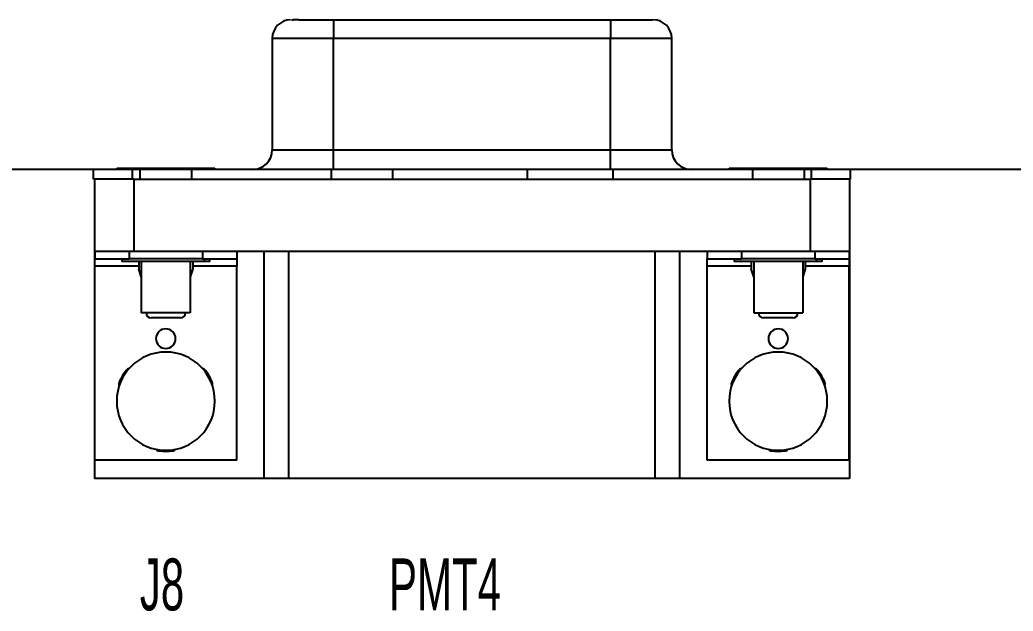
# Model space of a CAD drawing. Header units: millimetres. Extents: x 60 to 360, y 96 to 187.
# Drawn here: x 199.18 to 239.71, y 162.41 to 186.52 of the extents above; entities that cross this region are included whole.
import ezdxf

# ---------------------------------------------------------------- set-up
doc = ezdxf.new("R2010")
doc.units = ezdxf.units.MM
doc.styles.add('SLDTEXTSTYLE0', font='TXT', dxfattribs={"width": 0.605})

msp = doc.modelspace()

# ---------------------------------------------------------------- linework, layer by layer
at = {"color": 7, "linetype": 'Continuous', "lineweight": 25}
for p, q in [((210.264, 186.524), (210.289, 186.524)), ((210.289, 186.524), (210.326, 186.524)), ((210.564, 186.524), (210.326, 186.524)), ((210.564, 186.524), (210.828, 186.524)), ((210.828, 186.524), (211.971, 186.524)), ((211.979, 186.524), (211.979, 185.774)), ((211.979, 186.524), (223.279, 186.524)), ((223.279, 186.524), (223.279, 185.774)), ((223.285, 186.524), (224.43, 186.524)), ((224.43, 186.524), (224.969, 186.524)), ((224.969, 186.524), (224.994, 186.524)), ((209.479, 185.774), (209.479, 181.224)), ((211.979, 185.774), (223.279, 185.774)), ((211.979, 181.224), (211.979, 185.774)), ((223.279, 181.224), (223.279, 185.774)), ((225.779, 181.224), (225.779, 185.774)), ((211.979, 180.424), (211.979, 181.224)), ((211.979, 181.224), (223.279, 181.224)), ((223.279, 180.424), (223.279, 181.224)), ((202.179, 180.424), (193.079, 180.424)), ((202.179, 180.024), (202.179, 180.424)), ((203.779, 180.424), (202.179, 180.424)), ((203.134, 180.474), (203.134, 180.424)), ((203.134, 180.474), (206.866, 180.474)), ((203.779, 180.024), (203.779, 180.424)), ((204.079, 180.424), (203.779, 180.424)), ((204.079, 180.424), (204.079, 180.024)), ((206.179, 180.424), (204.079, 180.424)), ((206.179, 180.424), (206.179, 180.024)), ((211.879, 180.424), (206.179, 180.424)), ((206.866, 180.424), (206.866, 180.474)), ((206.866, 180.474), (207.134, 180.474)), ((207.134, 180.424), (207.134, 180.474)), ((211.879, 180.424), (211.879, 180.024)), ((214.379, 180.424), (211.879, 180.424)), ((214.379, 180.424), (214.379, 180.024)), ((219.879, 180.424), (214.379, 180.424)), ((219.879, 180.424), (219.879, 180.024)), ((223.379, 180.424), (219.879, 180.424)), ((229.079, 180.424), (223.379, 180.424)), ((223.379, 180.424), (223.379, 180.024)), ((228.124, 180.474), (228.124, 180.424)), ((228.124, 180.474), (231.856, 180.474)), ((229.079, 180.424), (229.079, 180.024)), ((231.179, 180.424), (229.079, 180.424)), ((231.179, 180.424), (231.179, 180.024)), ((231.479, 180.424), (231.179, 180.424)), ((231.479, 180.024), (231.479, 180.424)), ((233.079, 180.424), (231.479, 180.424)), ((231.856, 180.424), (231.856, 180.474)), ((231.856, 180.474), (232.124, 180.474)), ((232.124, 180.424), (232.124, 180.474)), ((233.079, 180.024), (233.079, 180.424)), ((243.696, 180.424), (233.079, 180.424)), ((202.739, 180.024), (202.179, 180.024)), ((202.224, 180.024), (202.224, 177.074)), ((203.824, 180.024), (202.739, 180.024)), ((203.824, 180.024), (203.824, 177.074)), ((203.824, 180.024), (231.434, 180.024)), ((231.434, 180.024), (231.434, 177.074)), ((232.519, 180.024), (231.434, 180.024)), ((233.079, 180.024), (232.519, 180.024)), ((233.034, 180.024), (233.034, 177.074)), ((203.824, 177.074), (202.224, 177.074)), ((202.224, 177.074), (202.224, 167.824)), ((202.234, 177.074), (202.234, 176.774)), ((202.234, 176.774), (203.634, 176.774)), ((202.234, 176.474), (202.234, 176.774)), ((203.334, 176.774), (203.334, 176.674)), ((203.634, 177.074), (203.634, 176.774)), ((206.634, 176.774), (203.634, 176.774)), ((231.434, 177.074), (203.824, 177.074)), ((206.634, 177.074), (206.634, 176.774)), ((206.634, 176.774), (208.034, 176.774)), ((206.693, 176.774), (206.693, 176.674)), ((206.934, 176.674), (206.934, 176.774)), ((208.034, 177.074), (208.034, 176.774)), ((208.034, 176.774), (208.034, 176.474)), ((209.149, 167.824), (209.149, 177.074)), ((210.149, 167.824), (210.149, 177.074)), ((225.109, 167.824), (225.109, 177.074)), ((226.109, 167.824), (226.109, 177.074)), ((227.224, 177.074), (227.224, 176.774)), ((227.224, 176.774), (228.624, 176.774)), ((227.224, 176.474), (227.224, 176.774)), ((228.324, 176.774), (228.324, 176.674)), ((228.624, 177.074), (228.624, 176.774)), ((231.624, 176.774), (228.624, 176.774)), ((233.034, 177.074), (231.434, 177.074)), ((231.624, 177.074), (231.624, 176.774)), ((231.624, 176.774), (233.024, 176.774)), ((231.683, 176.774), (231.683, 176.674)), ((231.924, 176.674), (231.924, 176.774)), ((233.024, 177.074), (233.024, 176.774)), ((233.024, 176.774), (233.024, 176.474)), ((233.034, 177.074), (233.034, 167.824)), ((204.034, 176.474), (202.234, 176.474)), ((202.234, 168.574), (202.234, 176.474)), ((206.693, 176.674), (203.334, 176.674)), ((204.034, 176.674), (204.034, 176.474)), ((204.034, 176.474), (204.034, 176.374)), ((204.134, 176.047), (204.034, 176.374)), ((204.134, 176.674), (204.134, 174.574)), ((206.134, 176.674), (206.134, 174.574)), ((206.234, 176.374), (206.134, 176.047)), ((206.234, 176.674), (206.234, 176.474)), ((208.034, 176.474), (206.234, 176.474)), ((206.234, 176.474), (206.234, 176.374)), ((206.934, 176.674), (206.693, 176.674)), ((208.034, 168.574), (208.034, 176.474)), ((229.024, 176.474), (227.224, 176.474)), ((227.224, 168.574), (227.224, 176.474)), ((231.683, 176.674), (228.324, 176.674)), ((229.024, 176.674), (229.024, 176.474)), ((229.024, 176.474), (229.024, 176.374)), ((229.124, 176.047), (229.024, 176.374)), ((229.124, 176.674), (229.124, 174.574)), ((231.124, 176.674), (231.124, 174.574)), ((231.224, 176.374), (231.124, 176.047)), ((231.224, 176.674), (231.224, 176.474)), ((233.024, 176.474), (231.224, 176.474)), ((231.224, 176.474), (231.224, 176.374)), ((231.924, 176.674), (231.683, 176.674)), ((233.024, 168.574), (233.024, 176.474)), ((206.134, 174.574), (204.134, 174.574)), ((205.734, 174.374), (204.534, 174.374)), ((229.124, 174.574), (231.124, 174.574)), ((230.724, 174.374), (229.524, 174.374)), ((208.034, 168.574), (202.234, 168.574)), ((233.024, 168.574), (227.224, 168.574)), ((209.149, 167.824), (202.224, 167.824)), ((210.149, 167.824), (209.149, 167.824)), ((225.109, 167.824), (210.149, 167.824)), ((226.109, 167.824), (225.109, 167.824)), ((233.034, 167.824), (226.109, 167.824))]:
    msp.add_line(p, q, dxfattribs=at)
at = {"color": 8, "linetype": 'Continuous', "lineweight": 25}
for p, q in [((209.479, 185.774), (211.979, 185.774)), ((223.279, 185.774), (225.779, 185.774)), ((209.479, 181.224), (211.979, 181.224)), ((223.279, 181.224), (225.779, 181.224))]:
    msp.add_line(p, q, dxfattribs=at)
at = {"color": 8, "linetype": 'Continuous', "lineweight": 25, "flags": 128}
for points in [[(203.513, 172.229), (203.521, 172.223), (203.528, 172.218), (203.535, 172.212), (203.541, 172.208), (203.546, 172.204), (203.55, 172.201), (203.55, 172.201)], [(206.754, 172.229), (206.747, 172.223), (206.739, 172.218), (206.732, 172.212), (206.727, 172.208), (206.722, 172.204), (206.718, 172.201), (206.717, 172.201)], [(228.503, 172.229), (228.511, 172.223), (228.518, 172.218), (228.525, 172.212), (228.531, 172.208), (228.536, 172.204), (228.54, 172.201), (228.54, 172.201)], [(231.744, 172.229), (231.737, 172.223), (231.729, 172.218), (231.722, 172.212), (231.717, 172.208), (231.712, 172.204), (231.708, 172.201), (231.707, 172.201)], [(203.236, 171.749), (203.245, 171.746), (203.254, 171.742), (203.262, 171.739), (203.269, 171.736), (203.275, 171.734), (203.279, 171.732), (203.28, 171.732)], [(207.031, 171.749), (207.022, 171.746), (207.014, 171.742), (207.006, 171.739), (206.999, 171.736), (206.993, 171.734), (206.989, 171.732), (206.988, 171.732)], [(228.226, 171.749), (228.235, 171.746), (228.244, 171.742), (228.252, 171.739), (228.259, 171.736), (228.265, 171.734), (228.269, 171.732), (228.27, 171.732)], [(232.021, 171.749), (232.012, 171.746), (232.004, 171.742), (231.996, 171.739), (231.989, 171.736), (231.983, 171.734), (231.979, 171.732), (231.978, 171.732)], [(204.857, 168.943), (204.858, 168.952), (204.859, 168.962), (204.861, 168.97), (204.862, 168.978), (204.862, 168.984), (204.863, 168.988), (204.863, 168.989)], [(205.411, 168.943), (205.41, 168.952), (205.408, 168.962), (205.407, 168.97), (205.406, 168.978), (205.405, 168.984), (205.405, 168.988), (205.405, 168.989)], [(229.847, 168.943), (229.848, 168.952), (229.849, 168.962), (229.851, 168.97), (229.852, 168.978), (229.852, 168.984), (229.853, 168.988), (229.853, 168.989)], [(230.401, 168.943), (230.4, 168.952), (230.398, 168.962), (230.397, 168.97), (230.396, 168.978), (230.395, 168.984), (230.395, 168.988), (230.395, 168.989)]]:
    msp.add_lwpolyline(points, dxfattribs=at)
at = {"color": 7, "linetype": 'Continuous', "lineweight": 25}
for centre, radius, start, end in [((210.229, 185.774), 0.75, 90, 180), ((225.029, 185.774), 0.75, 0, 90), ((208.679, 181.224), 0.8, 270, 0), ((226.579, 181.224), 0.8, 180, 270), ((204.534, 174.574), 0.2, 180, 270), ((205.734, 174.574), 0.2, 270, 0), ((229.524, 174.574), 0.2, 180, 270), ((230.724, 174.574), 0.2, 270, 0), ((205.134, 173.524), 0.4, 0, 180), ((230.124, 173.524), 0.4, 0, 180), ((205.134, 173.524), 0.4, 180, 0), ((230.124, 173.524), 0.4, 180, 0), ((205.134, 170.974), 2.003, 0, 180), ((230.124, 170.974), 2.003, 0, 180), ((203.671, 172.107), 0.2, 100.2236, 142.2336), ((206.596, 172.107), 0.2, 37.7664, 79.7764), ((228.661, 172.107), 0.2, 100.2236, 142.2336), ((231.586, 172.107), 0.2, 37.7664, 79.7764), ((205.134, 170.974), 2.05, 142.2336, 157.7664), ((205.134, 170.974), 2.05, 22.2336, 37.7664), ((230.124, 170.974), 2.05, 142.2336, 157.7664), ((230.124, 170.974), 2.05, 22.2336, 37.7664), ((203.421, 171.674), 0.2, 157.7664, 199.7764), ((206.846, 171.674), 0.2, 340.2236, 22.2336), ((228.411, 171.674), 0.2, 157.7664, 199.7764), ((231.836, 171.674), 0.2, 340.2236, 22.2336), ((205.134, 170.974), 2.003, 180, 0), ((230.124, 170.974), 2.003, 180, 0), ((204.884, 169.141), 0.2, 220.2236, 262.2336), ((205.134, 170.974), 2.05, 262.2336, 277.7664), ((205.384, 169.141), 0.2, 277.7664, 319.7764), ((229.874, 169.141), 0.2, 220.2236, 262.2336), ((230.124, 170.974), 2.05, 262.2336, 277.7664), ((230.374, 169.141), 0.2, 277.7664, 319.7764)]:
    msp.add_arc(centre, radius, start, end, dxfattribs=at)
for points, knots in [([(210.664, 186.524), (210.874, 186.524), (211.252, 186.524), (211.754, 186.524), (211.979, 186.524)], [0, 0, 0, 0, 0.552872, 1, 1, 1, 1]), ([(223.279, 186.524), (223.565, 186.524), (224.07, 186.524), (224.435, 186.524), (224.593, 186.524)], [0, 0, 0, 0, 0.567667, 1, 1, 1, 1]), ([(224.593, 186.524), (224.678, 186.524), (224.853, 186.524), (225.012, 186.524), (225, 186.524), (224.995, 186.524)], [0, 0, 0, 0, 0.336356, 0.689006, 1, 1, 1, 1])]:
    msp.add_open_spline(points, degree=3, knots=knots, dxfattribs=at)

# ---------------------------------------------------------------- texts
at = {"color": 7, "linetype": 'Continuous', "lineweight": 0, "char_height": 2.1167, "attachment_point": 1, "style": 'SLDTEXTSTYLE0'}
for s, insert in [('J8', (204.075, 164.558)), ('PMT4', (214.244, 164.558))]:
    msp.add_mtext(s, dxfattribs=dict(at, insert=insert))

doc.saveas('drawing.dxf')
